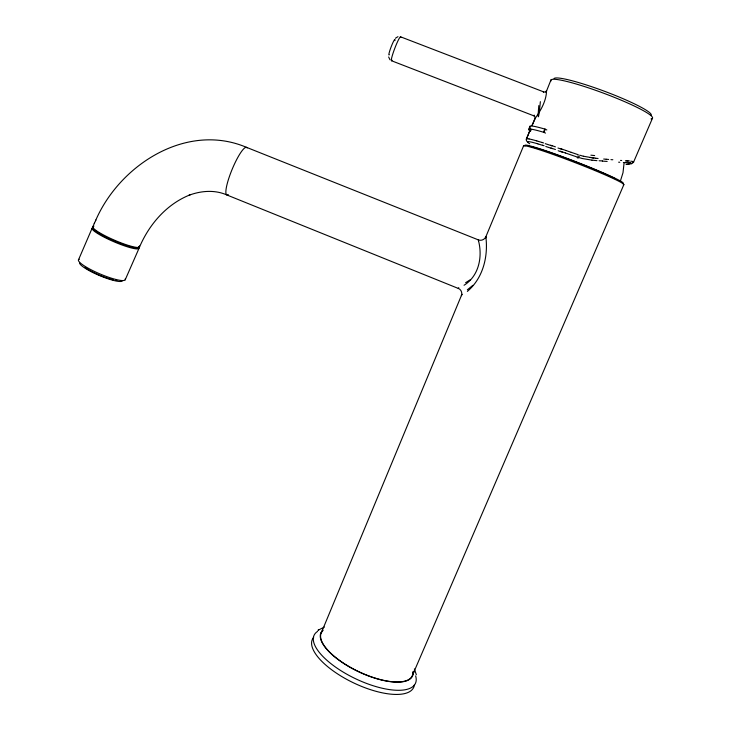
<?xml version="1.0" encoding="UTF-8"?>
<svg xmlns="http://www.w3.org/2000/svg" width="731" height="731" viewBox="0 0 731 731"><rect width="100%" height="100%" fill="white"/><g stroke="black" fill="none" stroke-linecap="round" stroke-linejoin="round"><path stroke-width="1.1" d="M485.813 236.817L485.841 237.95M624.064 163.114L622.995 172.735L620.381 181.087M545.993 92.389L550.955 79.971M543.371 92.481L543.562 91.905A2.303 2.23 -41.9 0 0 546.541 90.598C546.441 100.54 540.849 110.6 534.891 118.641L531.903 125.796L535.613 117.618M462.321 294.291L461.352 295.662A5.665 5.601 -4.5 0 0 458.264 288.361L458.785 287.685M529.984 126.262L528.714 129.314L531.117 130.246M321.01 633.503L461.416 295.488M467.356 291.413C483.063 278.145 488.326 256.563 485.85 236.798L523.56 145.908M530.605 131.379A55.519 3.902 20.9 0 1 543.498 132.229L544.814 129.076L546.825 129.944M543.498 132.229L543.965 132.366L545.28 129.213M92.097 228.273L78.418 260.035M412.43 675.389L623.881 184.587M633.576 162.108L652.481 118.23M93.056 226.272L94.582 222.791M125.239 279.735L138.972 248.43M95.551 220.698C119.482 164.95 186.478 121.913 246.411 147.306L478.357 239.887A5.738 5.656 -25.7 0 0 485.832 236.734L485.85 236.798M140.005 245.945C149.773 223.704 167.061 203.94 189.978 194.866L189.027 195.25C201.025 190.736 214.877 189.631 226.811 194.939L458.383 288.462M94.281 223.467L95.862 220.013M534.873 118.66L534.891 118.641A2.284 2.22 -40.5 0 0 533.676 115.726L534.187 115.132M464.057 285.264C478.896 276.016 482.624 257.047 478.577 241.075M395.389 38.277L397.984 36.66M318.086 630.241L324.354 627.061M318.186 630.159L318.954 629.555M618.636 162.191L619.787 162.264M607.169 161.441L602.371 161.103M623.351 162.52L625.992 162.73M608.649 159.449L606.227 159.248M620.518 160.409L621.706 160.5M606.173 159.239L603.687 159.029M596.944 160.656L591.964 160.144M625.389 160.829L628.121 161.094M598.086 158.499L595.71 158.243M595.674 158.234L592.978 157.914M591.927 160.144L582.443 158.545M592.942 157.905L583.338 156.206M582.342 158.526L578.413 157.43M583.237 156.187L579.656 155.182M536.481 140.772L537.815 141.165M537.294 143.669L538.573 144.044M541.872 142.39L543.553 142.92M542.457 145.231L544.074 145.743M577.408 157.11L565.374 152.971M578.294 154.744L571.167 152.322M550.653 145.231L555.423 146.84M550.872 147.964L555.432 149.517M560.558 148.612L565.748 150.422M560.348 151.216L565.328 152.953M565.803 150.44L571.13 152.304M400.615 36.833L543.636 91.868M391.469 60.728L533.657 115.763M543.965 132.366L545.509 133.088M389.988 59.778L388.636 56.963M414.376 668.92L416.341 674.731M478.366 239.905L478.567 240.819M478.503 240.654L478.366 239.951M530.404 127.24A55.538 4.048 20.9 0 1 544.814 129.076M228.355 194.665A25.768 4.934 -67.5 0 1 231.645 170.551A25.768 4.934 -67.5 0 1 247.142 147.909M472.802 285.355A25.896 1.361 -41 0 1 467.337 289.805M470.444 279.653A24.214 1.288 -33.7 0 1 465.62 282.669M528.906 146.355A49.279 2.805 21.1 0 1 530.587 146.584M531.757 146.84A49.279 2.805 21.1 0 1 572.812 160.774A49.279 2.805 21.1 0 1 615.338 178.775M525.269 145.853A52.65 2.997 21.1 0 1 573.086 160.656A52.65 2.997 21.1 0 1 623.15 183.298M523.816 146.502A53.774 3.006 21.1 0 1 574.922 162.556A53.774 3.006 21.1 0 1 623.251 184.852M414.395 684.819A56.059 21.656 25.5 0 1 354.307 683.22A56.059 21.656 25.5 0 1 313.69 637.331M412.887 671.835A50.311 19.043 25.4 0 1 360.219 672.346A50.311 19.043 25.4 0 1 322.91 630.588M415.637 675.883A56.086 21.464 25.5 0 1 357.925 679.839A56.086 21.464 25.5 0 1 317.629 631.374M413.636 671.286A56.086 21.464 25.5 0 1 414.011 671.963M413.189 671.99A50.64 19.161 25.4 0 1 359.743 672.273A50.64 19.161 25.4 0 1 322.883 630.195M139.457 245.89A25.53 3.829 23.3 0 1 114.063 240.006A25.53 3.829 23.3 0 1 93.952 226.117M116.805 280.494A21.172 3.829 22.9 0 1 115.836 280.357M113.597 279.918A21.172 3.829 22.9 0 1 84.787 267.308M138.488 246.923A25.521 3.856 23.2 0 1 114.429 241.979A25.521 3.856 23.2 0 1 93.266 227.633M138.881 246.676A25.11 3.801 23.2 0 1 114.822 241.193A25.11 3.801 23.2 0 1 93.23 227.231M122.251 281.06A23.282 4.212 22.9 0 1 98.84 275.276A23.282 4.212 22.9 0 1 79.578 262.749M125.229 278.876A25.411 4.55 23 0 1 99.781 273.842A25.411 4.55 23 0 1 79.231 259.24M554.025 78.546A51.992 6.058 20.5 0 1 605.57 91.667A51.992 6.058 20.5 0 1 651.284 115.151M551 80.977A54.258 6.223 20.5 0 1 605.908 94.071A54.258 6.223 20.5 0 1 651.019 118.943M540.355 101.664A12.683 0.594 -84.6 0 1 538.464 116.622A12.683 0.594 -84.6 0 1 538.811 105.584M389.276 54.807A8.26 0.877 -69.1 0 1 391.542 45.834A8.26 0.877 -69.1 0 1 394.914 40.653M392.108 60.234A12.792 1.316 -69.1 0 1 394.749 48.438A12.792 1.316 -69.1 0 1 400.762 37.546M527.672 141.841A2.275 2.22 -38.5 0 1 526.457 138.945M529.683 143.724A51.535 3.116 20.9 0 1 528.86 143.194A51.535 3.107 21 0 1 530.167 141.869A51.535 3.116 20.9 0 1 531.318 142.097A51.535 3.079 20.9 0 1 537.449 143.724M628.276 164.256A50.932 1.955 1.7 0 1 626.038 164.384M629.309 164.009A49.671 1.636 1.2 0 1 626.778 164.183M631.228 163.598A49.078 1.535 1 0 0 631.255 163.433A49.635 1.563 1 0 0 630.634 163.187M628.943 163.945A49.078 1.535 1 0 0 630.296 163.808A48.95 1.535 1 0 0 631.255 163.607M633.147 162.291A2.321 2.239 -29 0 1 630.908 163.735M628.779 162.766A50.896 1.572 1.3 0 1 631.246 163.205M625.005 162.401A53.262 1.252 2.2 0 1 627.874 162.647M602.417 160.911A55.455 0.758 3 0 1 599.109 160.765M593.928 157.805A56.15 4.651 6.8 0 1 590.255 157.457M578.23 158.06A47.862 19.856 17.7 0 1 577.198 157.732M558.164 150.741A51.563 1.69 19.9 0 1 562.413 152.222M545.801 146.502A51.554 2.595 20.4 0 1 552.362 148.676M539.012 144.235A51.545 2.924 20.7 0 1 542.914 145.432M633.521 162.163A51.426 1.764 1.7 0 1 632.772 162.355M633.494 162.154A51.59 1.773 1.7 0 0 633.53 161.962A52.075 1.791 1.8 0 0 632.854 161.679M630.716 161.158A53.253 1.809 2 0 1 633.448 161.688M626.33 160.665A55.519 1.489 2.9 0 1 629.446 160.984M612.834 159.742A57.603 1.005 3.7 0 1 610.942 159.65M594.641 155.575A58.233 4.441 7.4 0 1 590.895 155.173M579.299 156.498A48.557 20.413 17.8 0 1 577.846 156.032M557.963 148A53.847 1.928 19.9 0 1 562.468 149.563M545.216 143.66A53.838 2.833 20.4 0 1 552.088 145.917M538.235 141.348A53.829 3.162 20.7 0 1 542.311 142.591M531.757 139.557A53.829 3.289 20.8 0 1 536.618 140.845M529.043 138.954A53.82 3.335 20.9 0 1 531.601 139.493M526.685 139.548A53.82 3.344 21 0 1 529.043 138.936M630.131 162.684A52.084 1.864 1.9 0 1 629.099 162.739M530.633 128.848L526.411 139.036L530.633 128.848"/></g></svg>
